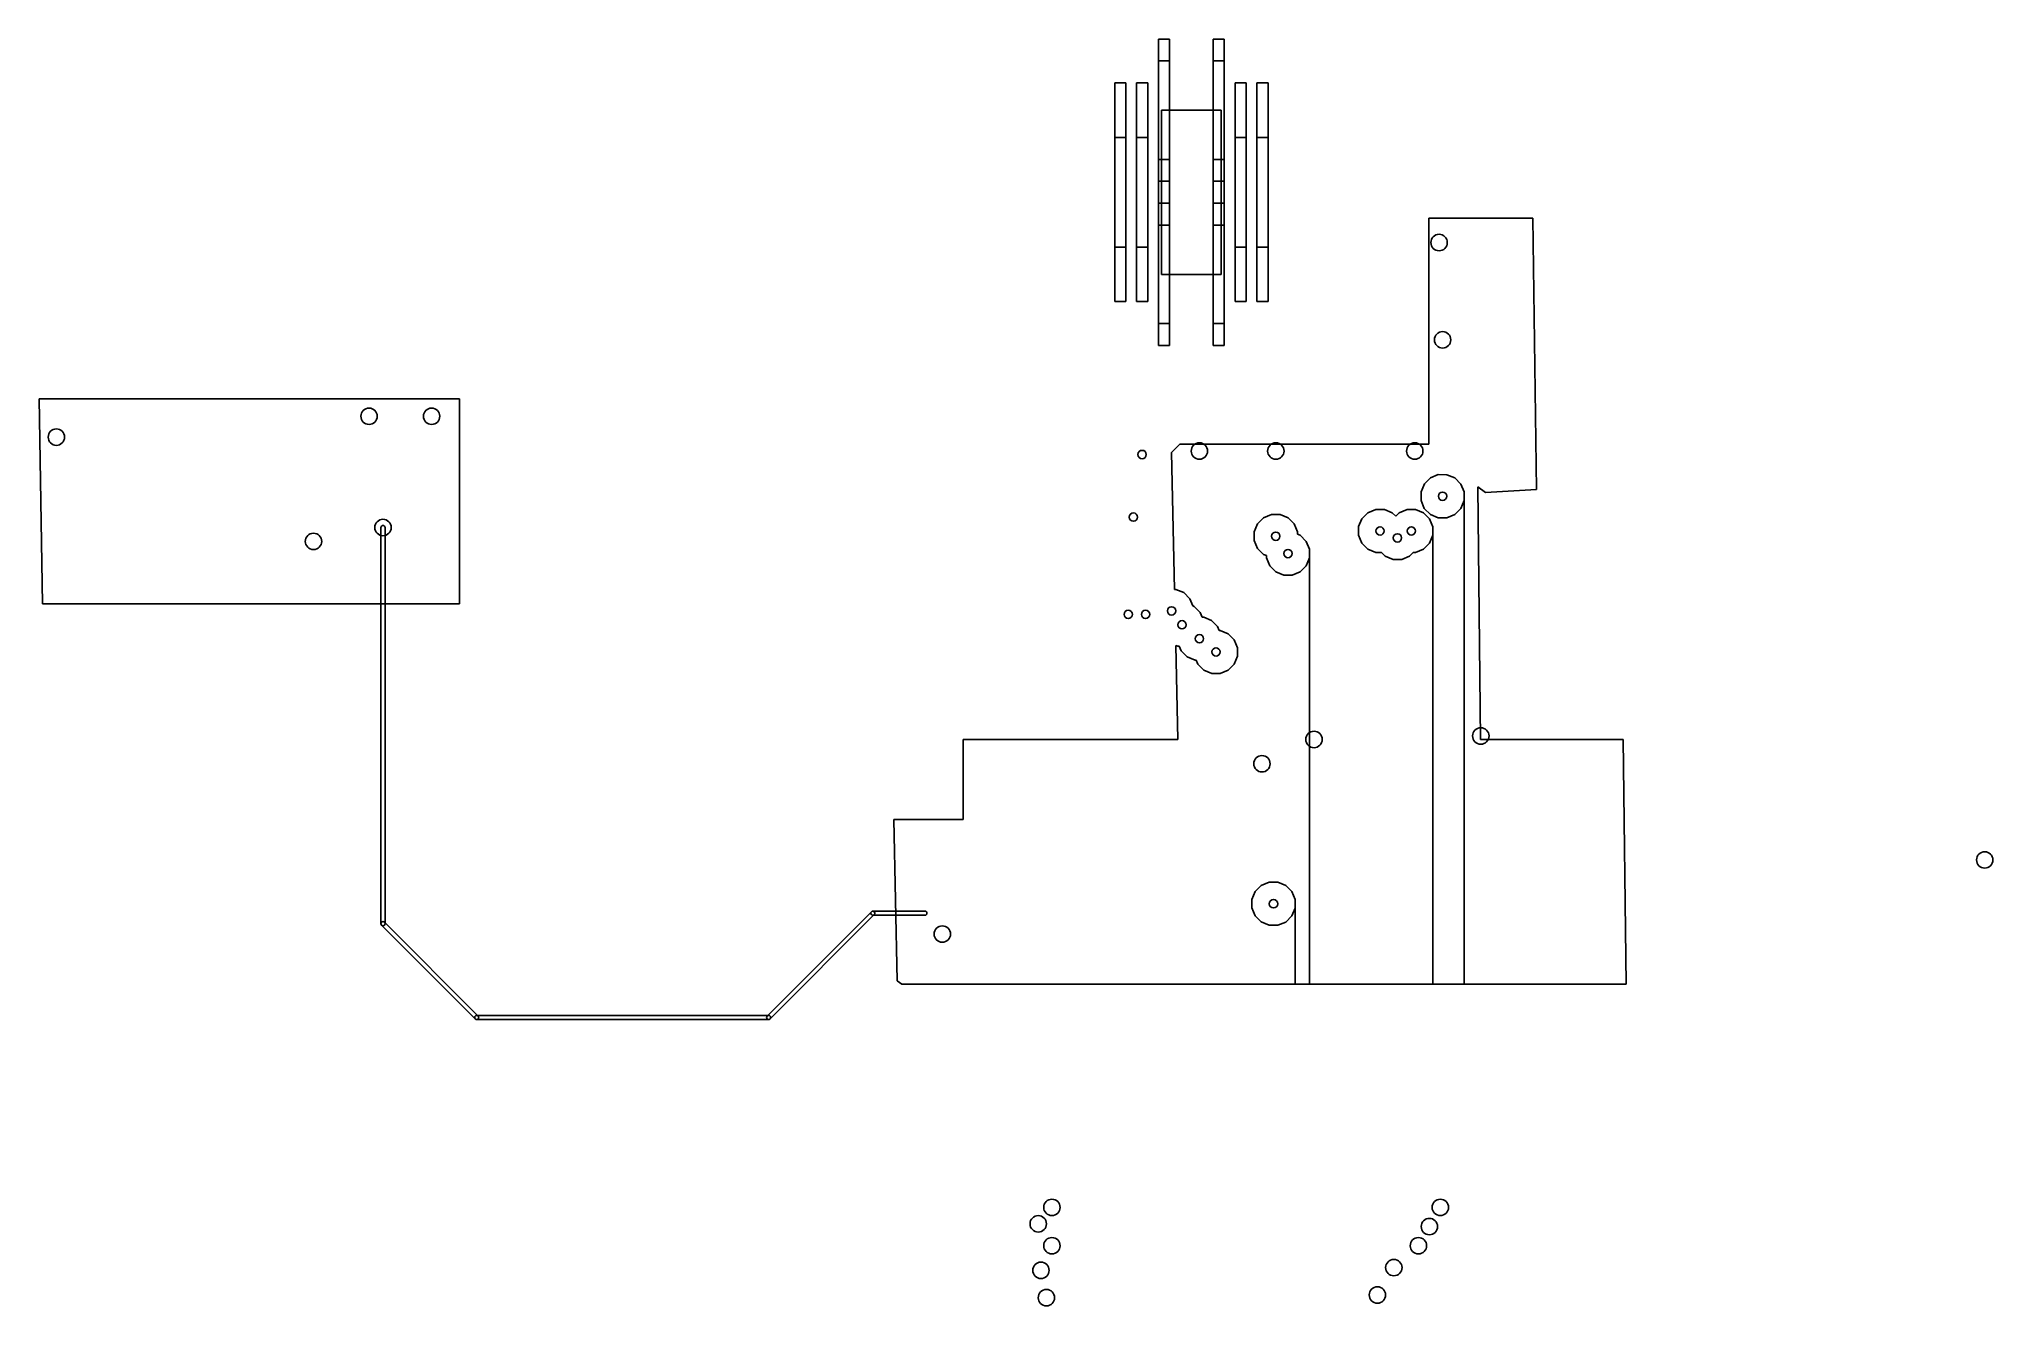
# Model space of a CAD drawing. Extents: x 71.4 to 142.8, y -131.7 to -85.4.
import ezdxf

# ---------------------------------------------------------------- set-up
doc = ezdxf.new("R2010")
doc.units = 0
doc.header["$MEASUREMENT"] = 0
doc.layers.add('BLACK', color=250, linetype='CONTINUOUS')

msp = doc.modelspace()

# ---------------------------------------------------------------- linework, layer by layer
at = {"layer": 'BLACK'}
for p, q in [((112.299, -85.4018), (112.299, -91.4013)), ((112.705, -85.4018), (112.299, -85.4018)), ((112.705, -91.4013), (112.705, -85.4018)), ((114.295, -85.4018), (114.295, -91.4013)), ((114.701, -85.4018), (114.295, -85.4018)), ((114.701, -91.4013), (114.701, -85.4018)), ((112.299, -86.2019), (112.299, -92.2014)), ((112.705, -86.2019), (112.299, -86.2019)), ((112.705, -92.2014), (112.705, -86.2019)), ((114.295, -86.2019), (114.295, -92.2014)), ((114.701, -86.2019), (114.295, -86.2019)), ((114.701, -92.2014), (114.701, -86.2019)), ((110.698, -87.002), (110.698, -93.0015)), ((111.105, -87.002), (110.698, -87.002)), ((111.105, -93.0015), (111.105, -87.002)), ((111.498, -87.002), (111.498, -93.0015)), ((111.905, -87.002), (111.498, -87.002)), ((111.905, -93.0015), (111.905, -87.002)), ((115.095, -87.002), (115.095, -93.0015)), ((115.502, -87.002), (115.095, -87.002)), ((115.502, -93.0015), (115.502, -87.002)), ((115.895, -87.002), (115.895, -93.0015)), ((116.302, -87.002), (115.895, -87.002)), ((116.302, -93.0015), (116.302, -87.002)), ((112.409, -88.0003), (112.409, -93.9997)), ((114.591, -88.0003), (112.409, -88.0003)), ((114.591, -93.9997), (114.591, -88.0003)), ((110.698, -88.9985), (110.698, -94.998)), ((111.105, -88.9985), (110.698, -88.9985)), ((111.105, -94.998), (111.105, -88.9985)), ((111.498, -88.9985), (111.498, -94.998)), ((111.905, -88.9985), (111.498, -88.9985)), ((111.905, -94.998), (111.905, -88.9985)), ((115.095, -88.9985), (115.095, -94.998)), ((115.502, -88.9985), (115.095, -88.9985)), ((115.502, -94.998), (115.502, -88.9985)), ((115.895, -88.9985), (115.895, -94.998)), ((116.302, -88.9985), (115.895, -88.9985)), ((116.302, -94.998), (116.302, -88.9985)), ((112.299, -89.7986), (112.299, -95.7981)), ((112.705, -89.7986), (112.299, -89.7986)), ((112.705, -95.7981), (112.705, -89.7986)), ((114.295, -89.7986), (114.295, -95.7981)), ((114.701, -89.7986), (114.295, -89.7986)), ((114.701, -95.7981), (114.701, -89.7986)), ((112.299, -90.5987), (112.299, -96.5982)), ((112.705, -90.5987), (112.299, -90.5987)), ((112.705, -96.5982), (112.705, -90.5987)), ((114.295, -90.5987), (114.295, -96.5982)), ((114.701, -90.5987), (114.295, -90.5987)), ((114.701, -96.5982), (114.701, -90.5987)), ((112.299, -91.4013), (112.705, -91.4013)), ((114.295, -91.4013), (114.701, -91.4013)), ((122.174, -100.203), (122.174, -91.948)), ((122.174, -91.948), (125.986, -91.948)), ((122.174, -100.203), (122.174, -91.948)), ((122.174, -91.948), (125.986, -91.948)), ((125.986, -91.948), (126.11, -101.862)), ((125.986, -91.948), (126.11, -101.862)), ((112.299, -92.2014), (112.705, -92.2014)), ((114.295, -92.2014), (114.701, -92.2014)), ((110.698, -93.0015), (111.105, -93.0015)), ((111.498, -93.0015), (111.905, -93.0015)), ((115.095, -93.0015), (115.502, -93.0015)), ((115.895, -93.0015), (116.302, -93.0015)), ((112.409, -93.9997), (114.591, -93.9997)), ((110.698, -94.998), (111.105, -94.998)), ((111.498, -94.998), (111.905, -94.998)), ((115.095, -94.998), (115.502, -94.998)), ((115.895, -94.998), (116.302, -94.998)), ((112.299, -95.7981), (112.705, -95.7981)), ((114.295, -95.7981), (114.701, -95.7981)), ((112.299, -96.5982), (112.705, -96.5982)), ((114.295, -96.5982), (114.701, -96.5982)), ((71.4989, -106.045), (71.3761, -98.552)), ((71.3761, -98.552), (86.741, -98.552)), ((71.4989, -106.045), (71.3761, -98.552)), ((71.3761, -98.552), (86.741, -98.552)), ((86.741, -98.552), (86.741, -106.045)), ((86.741, -98.552), (86.741, -106.045)), ((112.777, -100.508), (113.083, -100.203)), ((112.777, -100.508), (113.083, -100.203)), ((112.887, -105.512), (112.777, -100.508)), ((112.887, -105.512), (112.777, -100.508)), ((113.083, -100.203), (122.174, -100.203)), ((113.083, -100.203), (122.174, -100.203)), ((122.526, -101.32), (122.237, -101.44)), ((122.526, -101.32), (122.237, -101.44)), ((122.839, -101.321), (122.526, -101.32)), ((122.839, -101.321), (122.526, -101.32)), ((123.129, -101.441), (122.839, -101.321)), ((123.129, -101.441), (122.839, -101.321)), ((121.895, -101.951), (121.894, -102.264)), ((121.895, -101.951), (121.894, -102.264)), ((122.015, -101.661), (121.895, -101.951)), ((122.015, -101.661), (121.895, -101.951)), ((122.237, -101.44), (122.015, -101.661)), ((122.237, -101.44), (122.015, -101.661)), ((123.35, -101.663), (123.129, -101.441)), ((123.35, -101.663), (123.129, -101.441)), ((123.47, -101.952), (123.35, -101.663)), ((123.47, -101.952), (123.35, -101.663)), ((123.469, -102.265), (123.47, -101.952)), ((123.469, -102.265), (123.47, -101.952)), ((123.47, -119.94), (123.47, -101.952)), ((123.47, -101.952), (123.47, -119.94)), ((123.47, -119.94), (123.47, -101.952)), ((123.47, -101.952), (123.47, -119.94)), ((124.245, -101.978), (123.966, -101.765)), ((123.966, -101.765), (124.068, -110.998)), ((124.245, -101.978), (123.966, -101.765)), ((123.966, -101.765), (124.068, -110.998)), ((126.11, -101.862), (124.245, -101.978)), ((126.11, -101.862), (124.245, -101.978)), ((116.43, -102.781), (116.141, -102.901)), ((116.43, -102.781), (116.141, -102.901)), ((116.743, -102.781), (116.43, -102.781)), ((116.743, -102.781), (116.43, -102.781)), ((117.033, -102.901), (116.743, -102.781)), ((117.033, -102.901), (116.743, -102.781)), ((119.951, -102.71), (119.729, -102.931)), ((119.951, -102.71), (119.729, -102.931)), ((120.24, -102.59), (119.951, -102.71)), ((120.24, -102.59), (119.951, -102.71)), ((120.553, -102.591), (120.24, -102.59)), ((120.553, -102.591), (120.24, -102.59)), ((120.843, -102.711), (120.553, -102.591)), ((120.843, -102.711), (120.553, -102.591)), ((120.967, -102.836), (120.843, -102.711)), ((120.967, -102.836), (120.843, -102.711)), ((121.094, -102.71), (120.967, -102.836)), ((121.094, -102.71), (120.967, -102.836)), ((121.383, -102.59), (121.094, -102.71)), ((121.383, -102.59), (121.094, -102.71)), ((121.696, -102.591), (121.383, -102.59)), ((121.696, -102.591), (121.383, -102.59)), ((121.986, -102.711), (121.696, -102.591)), ((121.986, -102.711), (121.696, -102.591)), ((121.894, -102.264), (122.014, -102.553)), ((121.894, -102.264), (122.014, -102.553)), ((122.207, -102.933), (121.986, -102.711)), ((122.207, -102.933), (121.986, -102.711)), ((122.014, -102.553), (122.235, -102.775)), ((122.014, -102.553), (122.235, -102.775)), ((122.235, -102.775), (122.525, -102.895)), ((122.235, -102.775), (122.525, -102.895)), ((122.838, -102.896), (123.127, -102.776)), ((122.838, -102.896), (123.127, -102.776)), ((123.127, -102.776), (123.349, -102.555)), ((123.127, -102.776), (123.349, -102.555)), ((123.349, -102.555), (123.469, -102.265)), ((123.349, -102.555), (123.469, -102.265)), ((83.872, -117.729), (83.872, -103.251)), ((84.022, -117.729), (84.022, -103.251)), ((115.799, -103.411), (115.798, -103.724)), ((115.799, -103.411), (115.798, -103.724)), ((115.919, -103.122), (115.799, -103.411)), ((115.919, -103.122), (115.799, -103.411)), ((116.141, -102.901), (115.919, -103.122)), ((116.141, -102.901), (115.919, -103.122)), ((117.254, -103.123), (117.033, -102.901)), ((117.254, -103.123), (117.033, -102.901)), ((117.374, -103.413), (117.254, -103.123)), ((117.374, -103.413), (117.254, -103.123)), ((117.373, -103.493), (117.374, -103.413)), ((117.373, -103.493), (117.374, -103.413)), ((117.477, -103.536), (117.373, -103.493)), ((117.477, -103.536), (117.373, -103.493)), ((117.698, -103.758), (117.477, -103.536)), ((117.698, -103.758), (117.477, -103.536)), ((119.609, -103.221), (119.608, -103.534)), ((119.609, -103.221), (119.608, -103.534)), ((119.608, -103.534), (119.728, -103.823)), ((119.608, -103.534), (119.728, -103.823)), ((119.729, -102.931), (119.609, -103.221)), ((119.729, -102.931), (119.609, -103.221)), ((122.206, -103.825), (122.326, -103.535)), ((122.206, -103.825), (122.326, -103.535)), ((122.327, -103.222), (122.207, -102.933)), ((122.327, -103.222), (122.207, -102.933)), ((122.326, -103.535), (122.327, -103.222)), ((122.326, -103.535), (122.327, -103.222)), ((122.327, -119.94), (122.327, -103.222)), ((122.327, -103.222), (122.327, -119.94)), ((122.327, -119.94), (122.327, -103.222)), ((122.327, -103.222), (122.327, -119.94)), ((122.525, -102.895), (122.838, -102.896)), ((122.525, -102.895), (122.838, -102.896)), ((115.798, -103.724), (115.918, -104.014)), ((115.798, -103.724), (115.918, -104.014)), ((115.918, -104.014), (116.139, -104.236)), ((115.918, -104.014), (116.139, -104.236)), ((116.139, -104.236), (116.243, -104.279)), ((116.139, -104.236), (116.243, -104.279)), ((117.818, -104.048), (117.698, -103.758)), ((117.818, -104.048), (117.698, -103.758)), ((117.818, -119.94), (117.818, -104.048)), ((117.818, -104.361), (117.818, -104.048)), ((117.818, -104.048), (117.818, -119.94)), ((117.818, -119.94), (117.818, -104.048)), ((117.818, -104.361), (117.818, -104.048)), ((117.818, -104.048), (117.818, -119.94)), ((119.728, -103.823), (119.949, -104.045)), ((119.728, -103.823), (119.949, -104.045)), ((119.949, -104.045), (120.239, -104.165)), ((119.949, -104.045), (120.239, -104.165)), ((120.239, -104.165), (120.451, -104.165)), ((120.239, -104.165), (120.451, -104.165)), ((120.451, -104.165), (120.584, -104.299)), ((120.451, -104.165), (120.584, -104.299)), ((121.476, -104.3), (121.611, -104.165)), ((121.476, -104.3), (121.611, -104.165)), ((121.611, -104.165), (121.695, -104.166)), ((121.611, -104.165), (121.695, -104.166)), ((121.695, -104.166), (121.984, -104.046)), ((121.695, -104.166), (121.984, -104.046)), ((121.984, -104.046), (122.206, -103.825)), ((121.984, -104.046), (122.206, -103.825)), ((116.243, -104.279), (116.243, -104.359)), ((116.243, -104.279), (116.243, -104.359)), ((116.243, -104.359), (116.363, -104.649)), ((116.243, -104.359), (116.363, -104.649)), ((116.363, -104.649), (116.584, -104.871)), ((116.363, -104.649), (116.584, -104.871)), ((116.584, -104.871), (116.873, -104.991)), ((116.584, -104.871), (116.873, -104.991)), ((116.873, -104.991), (117.186, -104.991)), ((116.873, -104.991), (117.186, -104.991)), ((117.186, -104.991), (117.476, -104.871)), ((117.186, -104.991), (117.476, -104.871)), ((117.476, -104.871), (117.698, -104.65)), ((117.476, -104.871), (117.698, -104.65)), ((117.698, -104.65), (117.818, -104.361)), ((117.698, -104.65), (117.818, -104.361)), ((120.584, -104.299), (120.874, -104.419)), ((120.584, -104.299), (120.874, -104.419)), ((120.874, -104.419), (121.187, -104.42)), ((120.874, -104.419), (121.187, -104.42)), ((121.187, -104.42), (121.476, -104.3)), ((121.187, -104.42), (121.476, -104.3)), ((112.933, -105.512), (112.887, -105.512)), ((112.933, -105.512), (112.887, -105.512)), ((113.223, -105.632), (112.933, -105.512)), ((113.223, -105.632), (112.933, -105.512)), ((113.444, -105.854), (113.223, -105.632)), ((113.444, -105.854), (113.223, -105.632)), ((86.741, -106.045), (71.4989, -106.045)), ((86.741, -106.045), (71.4989, -106.045)), ((113.554, -106.119), (113.444, -105.854)), ((113.554, -106.119), (113.444, -105.854)), ((113.604, -106.14), (113.554, -106.119)), ((113.604, -106.14), (113.554, -106.119)), ((113.825, -106.362), (113.604, -106.14)), ((113.825, -106.362), (113.604, -106.14)), ((113.894, -106.528), (113.825, -106.362)), ((113.894, -106.528), (113.825, -106.362)), ((113.949, -106.528), (113.894, -106.528)), ((113.949, -106.528), (113.894, -106.528)), ((114.239, -106.648), (113.949, -106.528)), ((114.239, -106.648), (113.949, -106.528)), ((114.46, -106.87), (114.239, -106.648)), ((114.46, -106.87), (114.239, -106.648)), ((114.519, -107.013), (114.46, -106.87)), ((114.519, -107.013), (114.46, -106.87)), ((114.557, -107.013), (114.519, -107.013)), ((114.557, -107.013), (114.519, -107.013)), ((114.847, -107.133), (114.557, -107.013)), ((114.847, -107.133), (114.557, -107.013)), ((115.068, -107.355), (114.847, -107.133)), ((115.068, -107.355), (114.847, -107.133)), ((113.008, -110.998), (112.932, -107.566)), ((112.932, -107.566), (113, -107.594)), ((113.008, -110.998), (112.932, -107.566)), ((112.932, -107.566), (113, -107.594)), ((113, -107.594), (113.055, -107.594)), ((113, -107.594), (113.055, -107.594)), ((113.055, -107.594), (113.124, -107.76)), ((113.055, -107.594), (113.124, -107.76)), ((113.124, -107.76), (113.345, -107.982)), ((113.124, -107.76), (113.345, -107.982)), ((115.188, -107.644), (115.068, -107.355)), ((115.188, -107.644), (115.068, -107.355)), ((115.187, -107.957), (115.188, -107.644)), ((115.187, -107.957), (115.188, -107.644)), ((113.345, -107.982), (113.635, -108.102)), ((113.345, -107.982), (113.635, -108.102)), ((113.635, -108.102), (113.673, -108.102)), ((113.635, -108.102), (113.673, -108.102)), ((113.673, -108.102), (113.732, -108.245)), ((113.673, -108.102), (113.732, -108.245)), ((113.732, -108.245), (113.953, -108.467)), ((113.732, -108.245), (113.953, -108.467)), ((113.953, -108.467), (114.243, -108.587)), ((113.953, -108.467), (114.243, -108.587)), ((114.556, -108.588), (114.845, -108.468)), ((114.556, -108.588), (114.845, -108.468)), ((114.845, -108.468), (115.067, -108.247)), ((114.845, -108.468), (115.067, -108.247)), ((115.067, -108.247), (115.187, -107.957)), ((115.067, -108.247), (115.187, -107.957)), ((114.243, -108.587), (114.556, -108.588)), ((114.243, -108.587), (114.556, -108.588)), ((105.156, -113.919), (105.156, -110.998)), ((105.156, -110.998), (113.008, -110.998)), ((105.156, -113.919), (105.156, -110.998)), ((105.156, -110.998), (113.008, -110.998)), ((124.068, -110.998), (129.287, -110.998)), ((124.068, -110.998), (129.287, -110.998)), ((129.287, -110.998), (129.393, -119.94)), ((129.287, -110.998), (129.393, -119.94)), ((102.742, -119.82), (102.619, -113.919)), ((102.619, -113.919), (105.156, -113.919)), ((102.742, -119.82), (102.619, -113.919)), ((102.619, -113.919), (105.156, -113.919)), ((116.053, -116.33), (115.831, -116.552)), ((116.053, -116.33), (115.831, -116.552)), ((116.344, -116.21), (116.053, -116.33)), ((116.344, -116.21), (116.053, -116.33)), ((116.658, -116.21), (116.344, -116.21)), ((116.658, -116.21), (116.344, -116.21)), ((116.948, -116.331), (116.658, -116.21)), ((116.948, -116.331), (116.658, -116.21)), ((117.17, -116.553), (116.948, -116.331)), ((117.17, -116.553), (116.948, -116.331)), ((115.831, -116.552), (115.71, -116.842)), ((115.831, -116.552), (115.71, -116.842)), ((115.71, -116.842), (115.71, -117.156)), ((115.71, -116.842), (115.71, -117.156)), ((117.29, -116.844), (117.17, -116.553)), ((117.29, -116.844), (117.17, -116.553)), ((117.29, -119.94), (117.29, -116.844)), ((117.29, -117.158), (117.29, -116.844)), ((117.29, -116.844), (117.29, -119.94)), ((117.29, -119.94), (117.29, -116.844)), ((117.29, -117.158), (117.29, -116.844)), ((117.29, -116.844), (117.29, -119.94)), ((83.894, -117.782), (87.323, -121.211)), ((84, -117.676), (87.429, -121.105)), ((97.991, -121.105), (101.801, -117.295)), ((98.097, -121.211), (101.907, -117.401)), ((101.854, -117.273), (103.759, -117.273)), ((101.854, -117.423), (103.759, -117.423)), ((115.71, -117.156), (115.83, -117.447)), ((115.71, -117.156), (115.83, -117.447)), ((115.83, -117.447), (116.052, -117.669)), ((115.83, -117.447), (116.052, -117.669)), ((116.052, -117.669), (116.342, -117.79)), ((116.052, -117.669), (116.342, -117.79)), ((116.342, -117.79), (116.656, -117.79)), ((116.342, -117.79), (116.656, -117.79)), ((116.656, -117.79), (116.947, -117.67)), ((116.656, -117.79), (116.947, -117.67)), ((116.947, -117.67), (117.169, -117.448)), ((116.947, -117.67), (117.169, -117.448)), ((117.169, -117.448), (117.29, -117.158)), ((117.169, -117.448), (117.29, -117.158)), ((102.918, -119.94), (102.742, -119.82)), ((102.918, -119.94), (102.742, -119.82)), ((117.29, -119.94), (102.918, -119.94)), ((117.29, -119.94), (102.918, -119.94)), ((117.818, -119.94), (117.29, -119.94)), ((117.818, -119.94), (117.29, -119.94)), ((122.327, -119.94), (117.818, -119.94)), ((122.327, -119.94), (117.818, -119.94)), ((123.47, -119.94), (122.327, -119.94)), ((123.47, -119.94), (122.327, -119.94)), ((129.393, -119.94), (123.47, -119.94)), ((129.393, -119.94), (123.47, -119.94)), ((87.376, -121.083), (98.044, -121.083)), ((87.376, -121.233), (98.044, -121.233))]:
    msp.add_line(p, q, dxfattribs=at)
for centre, radius in [((122.555, -92.837), 0.3), ((122.682, -96.393), 0.3), ((83.439, -99.187), 0.3), ((85.725, -99.187), 0.3), ((72.009, -99.949), 0.3), ((111.697, -100.584), 0.1524), ((113.792, -100.457), 0.3), ((116.586, -100.457), 0.3), ((121.666, -100.457), 0.3), ((122.682, -102.108), 0.1524), ((111.379, -102.87), 0.1524), ((81.407, -103.759), 0.3), ((83.947, -103.251), 0.3), ((116.586, -103.569), 0.1524), ((120.396, -103.378), 0.1524), ((121.031, -103.632), 0.1524), ((121.539, -103.378), 0.1524), ((117.031, -104.204), 0.1524), ((111.189, -106.426), 0.1524), ((111.824, -106.426), 0.1524), ((112.776, -106.299), 0.1524), ((113.157, -106.807), 0.1524), ((113.792, -107.315), 0.1524), ((114.4, -107.8), 0.1524), ((117.983, -110.998), 0.3), ((124.079, -110.871), 0.3), ((116.078, -111.887), 0.3), ((142.5, -115.4), 0.3), ((116.5, -117), 0.155), ((104.394, -118.11), 0.3), ((108.4, -128.1), 0.3), ((122.6, -128.1), 0.3), ((107.9, -128.7), 0.3), ((122.2, -128.8), 0.3), ((108.4, -129.5), 0.3), ((121.8, -129.5), 0.3), ((108, -130.4), 0.3), ((120.9, -130.3), 0.3), ((108.2, -131.4), 0.3), ((120.3, -131.3), 0.3)]:
    msp.add_circle(centre, radius, dxfattribs=at)
for centre, start, end in [((83.947, -103.251), 360, 540), ((83.947, -117.729), 45, 225), ((83.947, -117.729), 180, 360), ((101.854, -117.348), 90, 270), ((101.854, -117.348), 315, 495), ((103.759, -117.348), 270, 450), ((87.376, -121.158), 90, 270), ((87.376, -121.158), 225, 405), ((98.044, -121.158), 135, 315), ((98.044, -121.158), 270, 450)]:
    msp.add_arc(centre, 0.075, start, end, dxfattribs=at)

doc.saveas('drawing.dxf')
